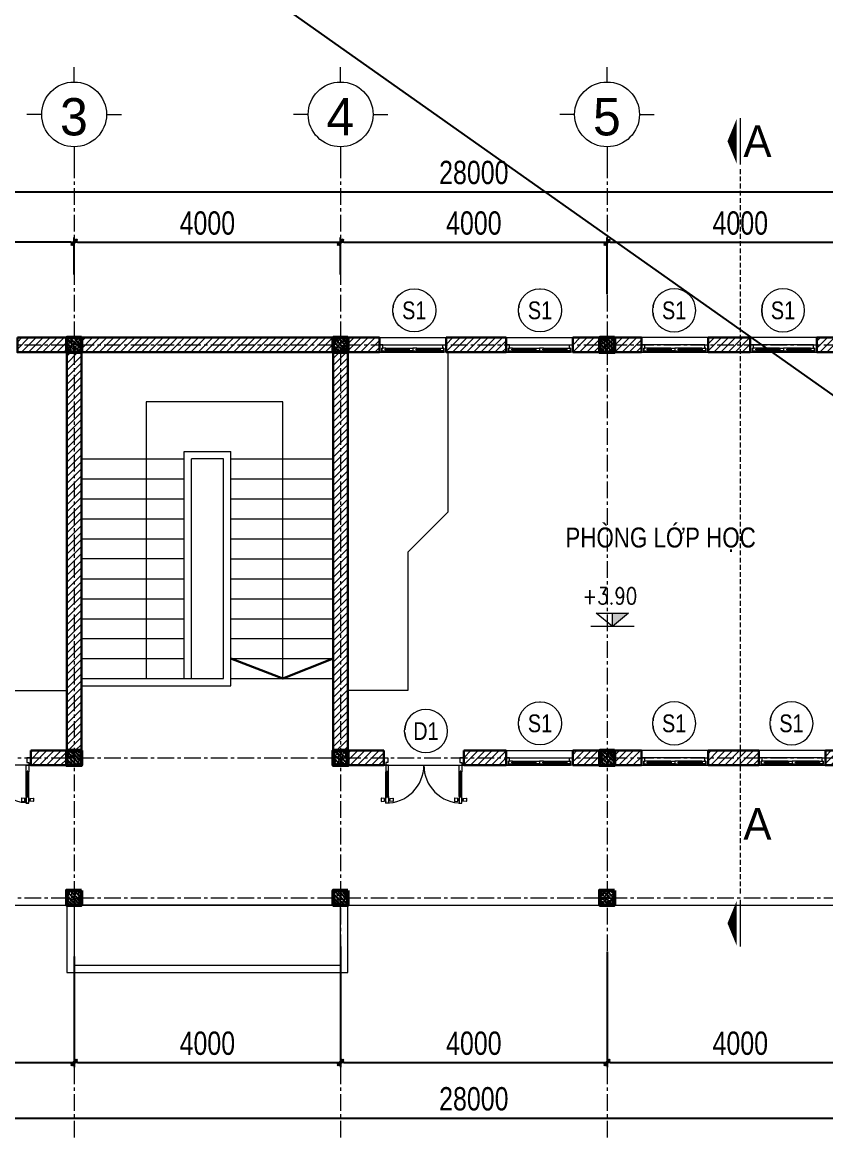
# Model space of a CAD drawing. Header units: millimetres. Extents: x 5243337 to 5938936, y 490824 to 785930.
# Drawn here: x 5701146 to 5713210, y 648536 to 665179 of the extents above; entities that cross this region are included whole.
import ezdxf
from ezdxf.enums import TextEntityAlignment as Align

# ---------------------------------------------------------------- set-up
doc = ezdxf.new("R2010")
doc.units = ezdxf.units.MM
doc.header["$MEASUREMENT"] = 0
doc.header["$PDMODE"] = 32
for name, pattern in [('ACAD_ISO07W100', [3, 0, -3]), ('CENTER', [2, 1.25, -0.25, 0.25, -0.25]), ('HIDDEN', [0.375, 0.25, -0.125])]:
    doc.linetypes.add(name, pattern=pattern)
doc.layers.get('0').update_dxf_attribs({"lineweight": 0})
doc.layers.get('Defpoints').update_dxf_attribs({"lineweight": 0})
for name, color, linetype, lineweight in [('0.15_Cua', 144, 'Continuous', 15), ('A-WIPEOUT', 254, 'ACAD_ISO07W100', 0), ('cat1', 30, 'Continuous', 50), ('dim', 144, 'Continuous', 13), ('hatch1', 136, 'Continuous', 9), ('LC Dim', 8, 'Continuous', 18), ('LC ISO', 153, 'Continuous', 13), ('LC Khac', 4, 'Continuous', 9), ('LC MANH DUT', 35, 'HIDDEN', 5), ('LC Net dam 1', 30, 'Continuous', 30), ('LC Net manh', 9, 'Continuous', 5), ('LC Text1', 3, 'Continuous', 20), ('LC Text2', 7, 'Continuous', 25), ('manh1', 67, 'Continuous', 13), ('text', 1, 'Continuous', 20), ('thay1', 63, 'Continuous', 18), ('truc', 76, 'CENTER', 9)]:
    doc.layers.add(name, color=color, linetype=linetype, lineweight=lineweight)
doc.layers.add('KCS_Plotter', color=11, linetype='Continuous', plot=False)
doc.layers.add('KICHTHUOC', color=9, linetype='Continuous')
doc.styles.add('EG Hai', font='VHAVANB.TTF')
doc.styles.add('General text 2', font='arial.ttf')
doc.styles.add('HOATBIF', font='hoatbif.shx', dxfattribs={"width": 0.8})
doc.styles.add('LC 1', font='VHAVANB.TTF')
doc.styles.add('T1', font='Vnsimli.shx', dxfattribs={"width": 0.8})
doc.styles.add('T2', font='VHARIAL.TTF', dxfattribs={"width": 0.8})
doc.dimstyles.new('1-100', dxfattribs={"dimscale": 100, "dimtxt": 2.5, "dimasz": 0.35, "dimexe": 0.5, "dimexo": 0, "dimgap": 0.8, "dimtad": 1, "dimdec": 0, "dimzin": 0, "dimdsep": 46, "dimtxsty": 'HOATBIF', "dimblk1": 'DOT', "dimblk2": 'DOT', "dimsah": 1, "dimcen": -1, "dimdle": 1, "dimclrd": 256, "dimclre": 256, "dimclrt": 4, "dimadec": 3, "dimazin": 2, "dimtfac": 0.333333, "dimtdec": 0, "dimtix": 1, "dimtmove": 2, "dimatfit": 3, "dimldrblk": 'DOT', "dimfxl": 1, "dimtvp": 0.833333, "dimtolj": 1, "dimtzin": 0, "dimarcsym": 0})
pattern_1 = [(45, (-21012.93, -22090.29), (-53.0330086, 53.0330086), [])]

# ---------------------------------------------------------------- blocks, each defined once
blk = doc.blocks.new('DOT')
at = {"layer": 'dim'}
for p, q in [((-3, 0), (3, 0)), ((-1, -1), (1, 1))]:
    blk.add_line(p, q, dxfattribs=at)
blk.add_lwpolyline([(0.5, 1), (-1, -0.5), (-0.5, -1), (1, 0.5)], close=True, dxfattribs=at)
blk = doc.blocks.new('*D769')
at = {"layer": 'Defpoints', "color": 0, "ltscale": 300, "transparency": 16777216}
for p in [(5697926, 661875), (5697926, 661389), (5701926, 661389)]:
    blk.add_point(p, dxfattribs=at)
at = {"layer": 'LC Dim', "lineweight": -2, "ltscale": 300, "transparency": 16777216}
for p, q in [((5697926, 661389), (5697926, 661945)), ((5701926, 661389), (5701926, 661945)), ((5701877, 661875), (5697975, 661875))]:
    blk.add_line(p, q, dxfattribs=at)
at = {"layer": 'LC Dim', "lineweight": -2, "ltscale": 300, "transparency": 16777216, "xscale": 49, "yscale": 49, "zscale": 49, "rotation": 180}
blk.add_blockref('DOT', (5697926, 661875), dxfattribs=at)
at = {"layer": 'LC Dim', "lineweight": -2, "ltscale": 300, "transparency": 16777216, "xscale": 49, "yscale": 49, "zscale": 49}
blk.add_blockref('DOT', (5701926, 661875), dxfattribs=at)
at = {"layer": 'LC Dim', "color": 4, "ltscale": 300, "transparency": 16777216, "insert": (5699926, 662162), "char_height": 350, "attachment_point": 5, "style": 'HOATBIF'}
blk.add_mtext('\\A1;4000', dxfattribs=at)
blk = doc.blocks.new('_Dot')
at = {"color": 0, "linetype": 'ByBlock', "lineweight": -2}
blk.add_line((-0.5, 0), (-1, 0), dxfattribs=at)
at = {"color": 0, "linetype": 'ByBlock', "const_width": 0.5}
blk.add_lwpolyline([(-0.25, 0, 1), (0.25, 0, 1)], format="xyb", close=True, dxfattribs=at)
blk = doc.blocks.new('c220')
at = {"layer": 'hatch1'}
h = blk.add_hatch(dxfattribs=at)
h.set_pattern_fill('VATLIEU04', color=256, scale=10, pattern_type=2)
h.set_pattern_definition([(50, (-5272447.8, -640396.75), (71.72601826, -6.2752135), [7.5, -82.5]), (355, (-5272447.8, -640396.75), (-13.8751334, 75.2192134), [6, -66]), (100.4514, (-5272441.82, -640397.274), (57.8509382, 68.9439542), [6.374019, -70.1142112]), (46.1842, (-5272447.8, -640376.75), (106.7241049, -16.5519014), [11.25, -123.75]), (96.6356, (-5272438.9, -640378.13), (93.4662706, 97.411787), [9.5610288, -105.1713]), (351.1842, (-5272447.8, -640376.75), (93.4661945, 97.41186), [9, -99]), (21, (-5272437.8, -640381.75), (59.6907052, -40.26188907), [7.5, -82.5]), (326, (-5272437.8, -640381.75), (24.3315332, 72.5150045), [6, -66]), (71.4514, (-5272432.825, -640385.11), (84.0222629, 32.2530497), [6.374019, -70.1142112]), (37.5, (-5272447.8, -640396.752), (1.21598553, 33.28938538), [0, -65.2, 0, -67, 0, -66.25]), (7.5, (-5272447.8, -640396.75), (26.30695374, 39.4411712), [0, -38.2, 0, -63.7, 0, -25.25]), (327.5, (-5272470.1, -640396.752), (53.38224362, -2.25548717), [0, -25, 0, -78, 0, -103.5]), (317.5, (-5272480.1, -640396.75), (58.31861693, 10.01049823), [0, -32.5, 0, -51.8, 0, -73.5]), (45, (-5272447.8, -640396.75), (-30.0520382, 30.0520382), []), (45, (-5272447.8, -640384.5), (-30.0520382, 30.0520382), [])])
h.paths.add_polyline_path([(110, -110), (-110, -110), (-110, 110), (110, 110)])
at = {"layer": 'cat1'}
blk.add_lwpolyline([(110, -110), (-110, -110), (-110, 110), (110, 110)], close=True, dxfattribs=at)
blk = doc.blocks.new('*U58')
for p, q in [((30, -469), (30, -100)), ((70, -469), (70, -100)), ((1130, -469), (1130, -100)), ((1170, -469), (1170, -100))]:
    blk.add_line(p, q)
at = {"color": 8, "lineweight": 9}
for p, q in [((48, -479), (48, -90)), ((52, -479), (52, -90)), ((1148, -479), (1148, -90)), ((1152, -479), (1152, -90))]:
    blk.add_line(p, q, dxfattribs=at)
for points in [[(30, 0), (0, 0), (0, 110), (60, 110), (60, 40), (30, 40), (30, 0)], [(55, -100), (70, -100), (70, 0), (30, 0), (30, -100), (45, -100), (45, -90), (55, -90), (55, -100)], [(1145, -100), (1130, -100), (1130, 0), (1170, 0), (1170, -100), (1155, -100), (1155, -90), (1145, -90), (1145, -100)], [(1170, 0), (1200, 0), (1200, 110), (1140, 110), (1140, 40), (1170, 40), (1170, 0)], [(55, -469), (70, -469), (70, -569), (30, -569), (30, -469), (45, -469), (45, -479), (55, -479), (55, -469)], [(1145, -469), (1130, -469), (1130, -569), (1170, -569), (1170, -469), (1155, -469), (1155, -479), (1145, -479), (1145, -469)], [(20, -514), (10, -514), (10, -524), (20, -524)], [(80, -514), (90, -514), (90, -524), (80, -524)], [(1120, -514), (1110, -514), (1110, -524), (1120, -524)], [(1180, -514), (1190, -514), (1190, -524), (1180, -524)]]:
    blk.add_lwpolyline(points)
for points in [[(5, -498), (-35, -494, 0.443716), (-40, -499), (-40, -538, 0.443716), (-35, -543), (5, -539, 0.385314), (10, -534), (10, -503, 0.385314)], [(95, -498), (135, -494, -0.443716), (140, -499), (140, -538, -0.443716), (135, -543), (95, -539, -0.385314), (90, -534), (90, -503, -0.385314)], [(1105, -498), (1065, -494, 0.443716), (1060, -499), (1060, -538, 0.443716), (1065, -543), (1105, -539, 0.385314), (1110, -534), (1110, -503, 0.385314)], [(1195, -498), (1235, -494, -0.443716), (1240, -499), (1240, -538, -0.443716), (1235, -543), (1195, -539, -0.385314), (1190, -534), (1190, -503, -0.385314)]]:
    blk.add_lwpolyline(points, format="xyb", close=True)
at = {"color": 8, "lineweight": 5}
for centre, start, end in [((32, -1), 269.7667, 0.0919), ((1168, -1), 179.9081, 270.2333)]:
    blk.add_arc(centre, 568, start, end, dxfattribs=at)
at = {"color": 8, "lineweight": 9}
for centre, start, end in [((47, -99), 186.4342, 273.2898), ((53, -99), 266.7102, 353.5658), ((1147, -99), 186.4342, 273.2898), ((1153, -99), 266.7102, 353.5658), ((47, -470), 86.7102, 173.5658), ((53, -470), 6.4342, 93.2898), ((1147, -470), 86.7102, 173.5658), ((1153, -470), 6.4342, 93.2898)]:
    blk.add_arc(centre, 8.25, start, end, dxfattribs=at)
for centre, start, end in [((70, -519), 143.1301, 216.8699), ((30, -519), 323.1301, 36.8699), ((1170, -519), 143.1301, 216.8699), ((1130, -519), 323.1301, 36.8699)]:
    blk.add_arc(centre, 50, start, end)
blk = doc.blocks.new('*U62')
for p, q in [((35, 0), (965, 0)), ((50, -110), (950, -110)), ((560, -20), (905, -20)), ((560, -60), (905, -60))]:
    blk.add_line(p, q)
at = {"color": 8, "lineweight": 5}
for p, q in [((95, -20), (440, -20)), ((95, -35), (440, -35)), ((95, -45), (440, -45)), ((95, -60), (440, -60)), ((560, -20), (905, -20)), ((560, -35), (905, -35)), ((560, -45), (905, -45)), ((560, -60), (905, -60))]:
    blk.add_line(p, q, dxfattribs=at)
for points in [[(0, 0), (35, 0), (35, -60), (50, -60), (50, -110), (0, -110), (0, 0)], [(1000, 0), (965, 0), (965, -60), (950, -60), (950, -110), (1000, -110), (1000, 0)], [(560, -45), (560, -60), (500, -60), (500, -20), (560, -20), (560, -35), (550, -35), (550, -45), (560, -45)], [(905, -45), (905, -60), (965, -60), (965, -20), (905, -20), (905, -35), (915, -35), (915, -45), (905, -45)]]:
    blk.add_lwpolyline(points)
for points in [[(35, -20), (95, -20), (95, -35), (85, -35), (85, -45), (95, -45), (95, -60), (35, -60)], [(500, -20), (440, -20), (440, -35), (450, -35), (450, -45), (440, -45), (440, -60), (500, -60)]]:
    blk.add_lwpolyline(points, close=True)
for points in [[(95, -29, -0.312187), (102, -35, -0.312187)], [(95, -51, 0.312187), (102, -45, 0.312187)], [(440, -29, 0.312187), (433, -35, 0.312187)], [(440, -51, -0.312187), (433, -45, -0.312187)]]:
    blk.add_lwpolyline(points, format="xyb", dxfattribs=at)
for centre, start, end in [((559, -37), 14.2151, 83.5658), ((559, -43), 276.4342, 345.7849), ((906, -37), 96.4342, 165.7849), ((906, -43), 194.2151, 263.5658)]:
    blk.add_arc(centre, 8.25, start, end, dxfattribs=at)
blk = doc.blocks.new('*U19')
at = {"layer": 'A-WIPEOUT'}
blk.add_lwpolyline([(0, 4.25), (-2.5, 3.44), (-4.04, 1.31), (-4.04, -1.31), (-2.5, -3.44), (0, -4.25), (2.5, -3.44), (4.04, -1.31), (4.04, 1.31), (2.5, 3.44)], close=True, dxfattribs=at)
blk.add_wipeout([(0, 4.25), (-2.5, 3.44), (-4.04, 1.31), (-4.04, -1.31), (-2.5, -3.44), (0, -4.25), (2.5, -3.44), (4.04, -1.31), (4.04, 1.31), (2.5, 3.44)]).dxf.layer = 'A-WIPEOUT'
blk.add_circle((0, 0), 4.25)
at = {"layer": 'text', "style": 'General text 2', "width": 0.8, "flags": 8}
blk.add_attdef('SYMBOL', text='', height=3.5, dxfattribs=at).set_placement((0, 0), align=Align.MIDDLE_CENTER)
blk = doc.blocks.new('*D776')
at = {"layer": 'Defpoints', "color": 0, "ltscale": 300, "transparency": 16777216}
for p in [(5721926, 662634), (5693926, 661389), (5721926, 661389)]:
    blk.add_point(p, dxfattribs=at)
at = {"layer": 'LC Dim', "lineweight": -2, "ltscale": 300, "transparency": 16777216}
for p, q in [((5693926, 661389), (5693926, 662704)), ((5693975, 662634), (5721877, 662634)), ((5721926, 661389), (5721926, 662704))]:
    blk.add_line(p, q, dxfattribs=at)
at = {"layer": 'LC Dim', "lineweight": -2, "ltscale": 300, "transparency": 16777216, "xscale": 49, "yscale": 49, "zscale": 49, "rotation": 180}
blk.add_blockref('DOT', (5693926, 662634), dxfattribs=at)
at = {"layer": 'LC Dim', "lineweight": -2, "ltscale": 300, "transparency": 16777216, "xscale": 49, "yscale": 49, "zscale": 49}
blk.add_blockref('DOT', (5721926, 662634), dxfattribs=at)
at = {"layer": 'LC Dim', "color": 4, "ltscale": 300, "transparency": 16777216, "insert": (5707926, 662921), "char_height": 350, "attachment_point": 5, "style": 'HOATBIF'}
blk.add_mtext('\\A1;28000', dxfattribs=at)
blk = doc.blocks.new('*D777')
at = {"layer": 'Defpoints', "color": 0, "ltscale": 300, "transparency": 16777216}
for p in [(5705926, 661875), (5701926, 661389), (5705926, 661389)]:
    blk.add_point(p, dxfattribs=at)
at = {"layer": 'LC Dim', "lineweight": -2, "ltscale": 300, "transparency": 16777216}
for p, q in [((5701926, 661389), (5701926, 661945)), ((5705926, 661389), (5705926, 661945)), ((5701975, 661875), (5705877, 661875))]:
    blk.add_line(p, q, dxfattribs=at)
at = {"layer": 'LC Dim', "lineweight": -2, "ltscale": 300, "transparency": 16777216, "xscale": 49, "yscale": 49, "zscale": 49, "rotation": 180}
blk.add_blockref('DOT', (5701926, 661875), dxfattribs=at)
at = {"layer": 'LC Dim', "lineweight": -2, "ltscale": 300, "transparency": 16777216, "xscale": 49, "yscale": 49, "zscale": 49}
blk.add_blockref('DOT', (5705926, 661875), dxfattribs=at)
at = {"layer": 'LC Dim', "color": 4, "ltscale": 300, "transparency": 16777216, "insert": (5703926, 662162), "char_height": 350, "attachment_point": 5, "style": 'HOATBIF'}
blk.add_mtext('\\A1;4000', dxfattribs=at)
blk = doc.blocks.new('*D778')
at = {"layer": 'Defpoints', "color": 0, "ltscale": 300, "transparency": 16777216}
for p in [(5709926, 661875), (5705926, 661389), (5709926, 661096)]:
    blk.add_point(p, dxfattribs=at)
at = {"layer": 'LC Dim', "lineweight": -2, "ltscale": 300, "transparency": 16777216}
for p, q in [((5705926, 661389), (5705926, 661945)), ((5709926, 661096), (5709926, 661945)), ((5705975, 661875), (5709877, 661875))]:
    blk.add_line(p, q, dxfattribs=at)
at = {"layer": 'LC Dim', "lineweight": -2, "ltscale": 300, "transparency": 16777216, "xscale": 49, "yscale": 49, "zscale": 49, "rotation": 180}
blk.add_blockref('DOT', (5705926, 661875), dxfattribs=at)
at = {"layer": 'LC Dim', "lineweight": -2, "ltscale": 300, "transparency": 16777216, "xscale": 49, "yscale": 49, "zscale": 49}
blk.add_blockref('DOT', (5709926, 661875), dxfattribs=at)
at = {"layer": 'LC Dim', "color": 4, "ltscale": 300, "transparency": 16777216, "insert": (5707926, 662162), "char_height": 350, "attachment_point": 5, "style": 'HOATBIF'}
blk.add_mtext('\\A1;4000', dxfattribs=at)
blk = doc.blocks.new('*D779')
at = {"layer": 'Defpoints', "color": 0, "ltscale": 300, "transparency": 16777216}
for p in [(5713926, 661875), (5709926, 661096), (5713926, 661096)]:
    blk.add_point(p, dxfattribs=at)
at = {"layer": 'LC Dim', "lineweight": -2, "ltscale": 300, "transparency": 16777216}
for p, q in [((5709926, 661096), (5709926, 661945)), ((5713926, 661096), (5713926, 661945)), ((5709975, 661875), (5713877, 661875))]:
    blk.add_line(p, q, dxfattribs=at)
at = {"layer": 'LC Dim', "lineweight": -2, "ltscale": 300, "transparency": 16777216, "xscale": 49, "yscale": 49, "zscale": 49, "rotation": 180}
blk.add_blockref('DOT', (5709926, 661875), dxfattribs=at)
at = {"layer": 'LC Dim', "lineweight": -2, "ltscale": 300, "transparency": 16777216, "xscale": 49, "yscale": 49, "zscale": 49}
blk.add_blockref('DOT', (5713926, 661875), dxfattribs=at)
at = {"layer": 'LC Dim', "color": 4, "ltscale": 300, "transparency": 16777216, "insert": (5711926, 662162), "char_height": 350, "attachment_point": 5, "style": 'HOATBIF'}
blk.add_mtext('\\A1;4000', dxfattribs=at)
blk = doc.blocks.new('TTRUC')
at = {"layer": 'LC ISO'}
for p, q in [((0, 6.95), (0, 10.13)), ((-6.95, 0), (-10.13, 0)), ((6.95, 0), (10.13, 0)), ((0, -6.95), (0, -10.13))]:
    blk.add_line(p, q, dxfattribs=at)
at = {"layer": 'LC Net manh'}
blk.add_circle((0, 0), 6.95, dxfattribs=at)
blk = doc.blocks.new('Caodo1')
at = {"layer": 'LC Text1'}
blk.add_hatch(color=256, dxfattribs=at).paths.add_polyline_path([(0, 200), (0, 0), (243, 200)])
for p, q in [((0, 0), (0, 200)), ((324, 0), (-324, 0))]:
    blk.add_line(p, q, dxfattribs=at)
blk.add_lwpolyline([(-243, 200), (243, 200), (0, 0), (0, 0)], close=True, dxfattribs=at)
at = {"layer": 'LC Text1', "style": 'T1', "width": 0.8}
blk.add_attdef('%%P0,00', text='', height=250, dxfattribs=at).set_placement((-39, 460), align=Align.MIDDLE_CENTER)
blk = doc.blocks.new('*D783')
at = {"layer": 'Defpoints', "color": 0, "transparency": 16777216}
for p in [(5701926, 651153), (5697926, 650101), (5701926, 649562)]:
    blk.add_point(p, dxfattribs=at)
at = {"layer": 'LC Dim', "lineweight": -2, "transparency": 16777216}
for p, q in [((5701926, 651153), (5701926, 649492)), ((5697926, 650101), (5697926, 649492)), ((5697975, 649562), (5701877, 649562))]:
    blk.add_line(p, q, dxfattribs=at)
at = {"layer": 'LC Dim', "lineweight": -2, "transparency": 16777216, "xscale": 49, "yscale": 49, "zscale": 49, "rotation": 180}
blk.add_blockref('DOT', (5697926, 649562), dxfattribs=at)
at = {"layer": 'LC Dim', "lineweight": -2, "transparency": 16777216, "xscale": 49, "yscale": 49, "zscale": 49}
blk.add_blockref('DOT', (5701926, 649562), dxfattribs=at)
at = {"layer": 'LC Dim', "color": 4, "transparency": 16777216, "insert": (5699926, 649849), "char_height": 350, "attachment_point": 5, "style": 'HOATBIF'}
blk.add_mtext('\\A1;4000', dxfattribs=at)
blk = doc.blocks.new('*D784')
at = {"layer": 'Defpoints', "color": 0, "transparency": 16777216}
for p in [(5705926, 651302), (5701926, 651153), (5705926, 649562)]:
    blk.add_point(p, dxfattribs=at)
at = {"layer": 'LC Dim', "lineweight": -2, "transparency": 16777216}
for p, q in [((5705926, 651302), (5705926, 649492)), ((5701926, 651153), (5701926, 649492)), ((5701975, 649562), (5705877, 649562))]:
    blk.add_line(p, q, dxfattribs=at)
at = {"layer": 'LC Dim', "lineweight": -2, "transparency": 16777216, "xscale": 49, "yscale": 49, "zscale": 49, "rotation": 180}
blk.add_blockref('DOT', (5701926, 649562), dxfattribs=at)
at = {"layer": 'LC Dim', "lineweight": -2, "transparency": 16777216, "xscale": 49, "yscale": 49, "zscale": 49}
blk.add_blockref('DOT', (5705926, 649562), dxfattribs=at)
at = {"layer": 'LC Dim', "color": 4, "transparency": 16777216, "insert": (5703926, 649849), "char_height": 350, "attachment_point": 5, "style": 'HOATBIF'}
blk.add_mtext('\\A1;4000', dxfattribs=at)
blk = doc.blocks.new('*D785')
at = {"layer": 'Defpoints', "color": 0, "transparency": 16777216}
for p in [(5705926, 651302), (5709926, 651225), (5709926, 649562)]:
    blk.add_point(p, dxfattribs=at)
at = {"layer": 'LC Dim', "lineweight": -2, "transparency": 16777216}
for p, q in [((5705926, 651302), (5705926, 649492)), ((5709926, 651225), (5709926, 649492)), ((5705975, 649562), (5709877, 649562))]:
    blk.add_line(p, q, dxfattribs=at)
at = {"layer": 'LC Dim', "lineweight": -2, "transparency": 16777216, "xscale": 49, "yscale": 49, "zscale": 49, "rotation": 180}
blk.add_blockref('DOT', (5705926, 649562), dxfattribs=at)
at = {"layer": 'LC Dim', "lineweight": -2, "transparency": 16777216, "xscale": 49, "yscale": 49, "zscale": 49}
blk.add_blockref('DOT', (5709926, 649562), dxfattribs=at)
at = {"layer": 'LC Dim', "color": 4, "transparency": 16777216, "insert": (5707926, 649849), "char_height": 350, "attachment_point": 5, "style": 'HOATBIF'}
blk.add_mtext('\\A1;4000', dxfattribs=at)
blk = doc.blocks.new('*D786')
at = {"layer": 'Defpoints', "color": 0, "transparency": 16777216}
for p in [(5709926, 651225), (5713926, 650142), (5713926, 649562)]:
    blk.add_point(p, dxfattribs=at)
at = {"layer": 'LC Dim', "lineweight": -2, "transparency": 16777216}
for p, q in [((5709926, 651225), (5709926, 649492)), ((5713926, 650142), (5713926, 649492)), ((5709975, 649562), (5713877, 649562))]:
    blk.add_line(p, q, dxfattribs=at)
at = {"layer": 'LC Dim', "lineweight": -2, "transparency": 16777216, "xscale": 49, "yscale": 49, "zscale": 49, "rotation": 180}
blk.add_blockref('DOT', (5709926, 649562), dxfattribs=at)
at = {"layer": 'LC Dim', "lineweight": -2, "transparency": 16777216, "xscale": 49, "yscale": 49, "zscale": 49}
blk.add_blockref('DOT', (5713926, 649562), dxfattribs=at)
at = {"layer": 'LC Dim', "color": 4, "transparency": 16777216, "insert": (5711926, 649849), "char_height": 350, "attachment_point": 5, "style": 'HOATBIF'}
blk.add_mtext('\\A1;4000', dxfattribs=at)
blk = doc.blocks.new('*D789')
at = {"layer": 'Defpoints', "color": 0, "transparency": 16777216}
for p in [(5693926, 650101), (5721926, 650101), (5721926, 648728)]:
    blk.add_point(p, dxfattribs=at)
at = {"layer": 'LC Dim', "lineweight": -2, "transparency": 16777216}
for p, q in [((5693926, 650101), (5693926, 648658)), ((5721926, 650101), (5721926, 648658)), ((5693975, 648728), (5721877, 648728))]:
    blk.add_line(p, q, dxfattribs=at)
at = {"layer": 'LC Dim', "lineweight": -2, "transparency": 16777216, "xscale": 49, "yscale": 49, "zscale": 49, "rotation": 180}
blk.add_blockref('DOT', (5693926, 648728), dxfattribs=at)
at = {"layer": 'LC Dim', "lineweight": -2, "transparency": 16777216, "xscale": 49, "yscale": 49, "zscale": 49}
blk.add_blockref('DOT', (5721926, 648728), dxfattribs=at)
at = {"layer": 'LC Dim', "color": 4, "transparency": 16777216, "insert": (5707926, 649015), "char_height": 350, "attachment_point": 5, "style": 'HOATBIF'}
blk.add_mtext('\\A1;28000', dxfattribs=at)
blk = doc.blocks.new('*U464')
at = {"layer": 'LC Khac', "color": 1, "ltscale": 2}
for p, q in [((0, 485), (0, 0)), ((0, -7667), (0, -8153))]:
    blk.add_line(p, q, dxfattribs=at)
for points in [[(134, 243, 0, 471, 0), (37, 243, 275, 275, 0)], [(134, -7910, 0, 471, 0), (37, -7910, 275, 275, 0)]]:
    blk.add_lwpolyline(points, format="xyseb", dxfattribs=at)
at = {"layer": 'LC MANH DUT', "ltscale": 200}
blk.add_line((0, -49), (0, -7623), dxfattribs=at)
at = {"ltscale": 2, "style": 'LC 1'}
for p in [(-179, 243), (-179, -7910)]:
    blk.add_attdef('LC', text='', height=330, dxfattribs=at).set_placement(p, align=Align.MIDDLE_CENTER)

msp = doc.modelspace()

# ---------------------------------------------------------------- hatches: boundary and pattern name
at = {"layer": 'hatch1'}
h = msp.add_hatch(dxfattribs=at)
h.set_pattern_fill('ANSI31', color=256, scale=600)
h.set_pattern_definition(pattern_1)
h.paths.add_polyline_path([(5702036.1, 660224.7), (5701816.1, 660224.7), (5701816.1, 654244.7), (5702036.1, 654244.7)])

# ---------------------------------------------------------------- linework, layer by layer
msp.add_lwpolyline([(5705060.1, 655324.7), (5705060.1, 659481.2), (5703006.1, 659481.2), (5703006.1, 655324.7)], dxfattribs=at)
at = {"layer": 'LC Net dam 1'}
for p, q in [((5701816.1, 654024.7), (5701816.1, 660444.7)), ((5705816.1, 654024.7), (5705816.1, 660444.7)), ((5705816.1, 660444.7), (5706510.1, 660444.7)), ((5706036.1, 654024.7), (5706036.1, 660444.7)), ((5706510.1, 660444.7), (5706510.1, 660224.7)), ((5707510.1, 660444.7), (5708410.1, 660444.7)), ((5707510.1, 660444.7), (5707510.1, 660224.7)), ((5707776.1, 660444.7), (5708410.1, 660444.7)), ((5708410.1, 660444.7), (5708410.1, 660224.7)), ((5709410.1, 660444.7), (5710442.1, 660444.7)), ((5709410.1, 660444.7), (5709410.1, 660224.7)), ((5710442.1, 660444.7), (5710442.1, 660224.7)), ((5711442.1, 660444.7), (5712076.1, 660444.7)), ((5711442.1, 660444.7), (5712076.1, 660444.7)), ((5711442.1, 660444.7), (5711442.1, 660224.7)), ((5712076.1, 660444.7), (5712076.1, 660224.7)), ((5712076.1, 660444.7), (5712076.1, 660224.7)), ((5713076.1, 660444.7), (5713076.1, 660224.7)), ((5706036.1, 660224.7), (5706510.1, 660224.7)), ((5707510.1, 660224.7), (5708410.1, 660224.7)), ((5707776.1, 660224.7), (5708410.1, 660224.7)), ((5709410.1, 660224.7), (5710442.1, 660224.7)), ((5711442.1, 660224.7), (5712076.1, 660224.7)), ((5711442.1, 660224.7), (5712076.1, 660224.7)), ((5706036.1, 654244.7), (5706576.1, 654244.7)), ((5706576.1, 654024.7), (5706576.1, 654244.7)), ((5707776.1, 654244.7), (5708410.1, 654244.7)), ((5707776.1, 654244.7), (5707776.1, 654024.7)), ((5708410.1, 654244.7), (5708410.1, 654024.7)), ((5709410.1, 654244.7), (5710442.1, 654244.7)), ((5709410.1, 654244.7), (5709410.1, 654024.7)), ((5710442.1, 654244.7), (5710442.1, 654024.7)), ((5711442.1, 654244.7), (5712202.6, 654244.7)), ((5711442.1, 654244.7), (5711442.1, 654024.7)), ((5712202.6, 654244.7), (5712202.6, 654024.7)), ((5713202.6, 654244.7), (5713202.6, 654024.7)), ((5705816.1, 654024.7), (5706576.1, 654024.7)), ((5707776.1, 654024.7), (5708410.1, 654024.7)), ((5709410.1, 654024.7), (5710442.1, 654024.7)), ((5711442.1, 654024.7), (5712202.6, 654024.7))]:
    msp.add_line(p, q, dxfattribs=at)
for points in [[(5701076.1, 660444.7), (5701816.1, 660444.7), (5701816.1, 660224.7), (5701076.1, 660224.7)], [(5702036.1, 660444.7), (5705816.1, 660444.7), (5705816.1, 660224.7), (5702036.1, 660224.7)], [(5713076.1, 660444.7), (5713816.1, 660444.7), (5713816.1, 660224.7), (5713076.1, 660224.7)], [(5701276.1, 654244.7), (5701816.1, 654244.7), (5701816.1, 654024.7), (5701276.1, 654024.7)], [(5713202.6, 654244.7), (5713816.1, 654244.7), (5713816.1, 654024.7), (5713202.6, 654024.7)]]:
    msp.add_lwpolyline(points, close=True, dxfattribs=at)
for points in [[(5701276.1, 654244.7), (5702036.1, 654244.7), (5702036.1, 660444.7)], [(5704276.1, 655624.7), (5705060.1, 655324.7), (5705816.1, 655624.7)]]:
    msp.add_lwpolyline(points, dxfattribs=at)
at = {"layer": 'manh1'}
for p, q in [((5701276.1, 654024.7), (5700076.1, 654024.7)), ((5706576.1, 654024.7), (5707776.1, 654024.7))]:
    msp.add_line(p, q, dxfattribs=at)
at = {"layer": 'thay1', "ltscale": 2}
for p, q in [((5702036.1, 658624.7), (5703576.1, 658624.7)), ((5703576.1, 657453.9), (5703576.1, 658734.7)), ((5703576.1, 658734.7), (5704276.1, 658734.7)), ((5703686.1, 657494.1), (5703686.1, 658624.7)), ((5704166.1, 658624.7), (5703686.1, 658624.7)), ((5704166.1, 655324.7), (5704166.1, 658624.7)), ((5704276.1, 655214.7), (5704276.1, 658734.7)), ((5704276.1, 658624.7), (5705816.1, 658624.7)), ((5702036.1, 658324.7), (5703576.1, 658324.7)), ((5704276.1, 658324.7), (5705816.1, 658324.7)), ((5702036.1, 658024.7), (5703576.1, 658024.7)), ((5704276.1, 658024.7), (5705816.1, 658024.7)), ((5702036.1, 657724.7), (5703576.1, 657724.7)), ((5704276.1, 657724.7), (5705816.1, 657724.7)), ((5702036.1, 657424.7), (5703576.1, 657424.7)), ((5703576.1, 655324.7), (5703576.1, 657453.9)), ((5703686.1, 655324.7), (5703686.1, 657494.1)), ((5704276.1, 657424.7), (5705816.1, 657424.7)), ((5703576.1, 657124.7), (5702036.1, 657124.7)), ((5704276.1, 657124.7), (5705816.1, 657124.7)), ((5702036.1, 656824.7), (5703576.1, 656824.7)), ((5704276.1, 656824.7), (5705816.1, 656824.7)), ((5702036.1, 656524.7), (5703576.1, 656524.7)), ((5704276.1, 656524.7), (5705816.1, 656524.7)), ((5702036.1, 656224.7), (5703576.1, 656224.7)), ((5704276.1, 656224.7), (5705816.1, 656224.7)), ((5702036.1, 655924.7), (5703576.1, 655924.7)), ((5704276.1, 655924.7), (5705816.1, 655924.7)), ((5702036.1, 655624.7), (5703576.1, 655624.7)), ((5704276.1, 655624.7), (5705816.1, 655624.7)), ((5702036.1, 655324.7), (5704166.1, 655324.7)), ((5704276.1, 655324.7), (5705816.1, 655324.7)), ((5702036.1, 655214.7), (5704276.1, 655214.7))]:
    msp.add_line(p, q, dxfattribs=at)
at = {"layer": 'thay1'}
for p, q in [((5693816.1, 651924.7), (5722036.1, 651924.7)), ((5701816.1, 651937.2), (5701816.1, 650914.7)), ((5706036.1, 650914.7), (5706036.1, 651924.7)), ((5701816.1, 650914.7), (5706036.1, 650914.7))]:
    msp.add_line(p, q, dxfattribs=at)
for points in [[(5706510.1, 660444.7), (5707510.1, 660444.7), (5707510.1, 660224.7), (5706510.1, 660224.7)], [(5708410.1, 660444.7), (5709410.1, 660444.7), (5709410.1, 660224.7), (5708410.1, 660224.7)], [(5711442.1, 660444.7), (5710442.1, 660444.7), (5710442.1, 660224.7), (5711442.1, 660224.7)], [(5713076.1, 660444.7), (5712076.1, 660444.7), (5712076.1, 660224.7), (5713076.1, 660224.7)], [(5708410.1, 654244.7), (5709410.1, 654244.7), (5709410.1, 654024.7), (5708410.1, 654024.7)], [(5711442.1, 654244.7), (5710442.1, 654244.7), (5710442.1, 654024.7), (5711442.1, 654024.7)], [(5713202.6, 654244.7), (5712202.6, 654244.7), (5712202.6, 654024.7), (5713202.6, 654024.7)], [(5701926.1, 651024.7), (5705926.1, 651024.7), (5705926.1, 651924.7), (5701926.1, 651924.7)]]:
    msp.add_lwpolyline(points, close=True, dxfattribs=at)
for points in [[(5700316.1, 660224.7), (5700316.1, 657824.7), (5700916.1, 657224.7), (5700916.1, 655144.7), (5701816.1, 655144.7)], [(5707536.1, 660224.7), (5707536.1, 657824.7), (5706936.1, 657224.7), (5706936.1, 655144.7), (5706036.1, 655144.7)]]:
    msp.add_lwpolyline(points, dxfattribs=at)
at = {"layer": 'truc', "ltscale": 200}
for p, q in [((5701926.1, 663085.6), (5701926.1, 648414.1)), ((5705926.1, 663085.6), (5705926.1, 648414.1)), ((5709926.1, 663085.6), (5709926.1, 648414.1)), ((5691979.2, 660334.7), (5724633.7, 660334.7)), ((5691979.2, 654134.7), (5724725.7, 654134.7)), ((5691979.2, 652034.7), (5724598.2, 652034.7))]:
    msp.add_line(p, q, dxfattribs=at)

# ---------------------------------------------------------------- block references
at = {"layer": '0.15_Cua', "xscale": -1, "rotation": 180}
for p in [(5706510.1, 660224.7), (5708410.1, 660224.7), (5708410.1, 654024.7)]:
    msp.add_blockref('*U62', p, dxfattribs=at)
at = {"layer": '0.15_Cua', "rotation": 180}
for p in [(5711442.1, 660224.7), (5713076.1, 660224.7), (5711442.1, 654024.7), (5713202.6, 654024.7)]:
    msp.add_blockref('*U62', p, dxfattribs=at)
at = {"layer": '0.15_Cua', "xscale": -1}
msp.add_blockref('*U58', (5701276.1, 654024.7), dxfattribs=at)
at = {"layer": '0.15_Cua'}
msp.add_blockref('*U58', (5706576.1, 654024.7), dxfattribs=at)
at = {"layer": 'KICHTHUOC', "ltscale": 300, "xscale": 70, "yscale": 70, "zscale": 70}
for p in [(5701926.1, 663794.8), (5705926.1, 663794.8), (5709926.1, 663794.8)]:
    msp.add_blockref('TTRUC', p, dxfattribs=at)
at = {"layer": 'LC Net dam 1', "xscale": -1, "rotation": 180}
for p in [(5701926.1, 660334.7), (5705926.1, 660334.7), (5709926.1, 660334.7), (5709926.1, 660334.7), (5701926.1, 654134.7), (5705926.1, 654134.7), (5709926.1, 654134.7), (5701926.1, 652034.7), (5705926.1, 652034.7), (5709926.1, 652034.7)]:
    msp.add_blockref('c220', p, dxfattribs=at)
at = {"layer": 'LC Net manh'}
ref = msp.add_blockref('*U19', (5707031.9, 660853.5), dxfattribs=dict(at, xscale=76.23529411762684, yscale=76.23529411762684, zscale=76.23529411762684))
ref.add_attrib('SYMBOL', 'S1', dxfattribs={"layer": 'text', "height": 266.82, "style": 'General text 2', "width": 0.8}).set_placement((5707031.9, 660853.5), align=Align.MIDDLE_CENTER)
ref = msp.add_blockref('*U19', (5708919.4, 660853.5), dxfattribs=dict(at, xscale=76.23529411762684, yscale=76.23529411762684, zscale=76.23529411762684))
ref.add_attrib('SYMBOL', 'S1', dxfattribs={"layer": 'text', "height": 266.82, "style": 'General text 2', "width": 0.8}).set_placement((5708919.4, 660853.5), align=Align.MIDDLE_CENTER)
ref = msp.add_blockref('*U19', (5710932.8, 660853.5), dxfattribs=dict(at, xscale=-76.23529411762684, yscale=76.23529411762684, zscale=76.23529411762684))
ref.add_attrib('SYMBOL', 'S1', dxfattribs={"layer": 'text', "height": 266.82, "style": 'General text 2', "width": 0.8}).set_placement((5710932.8, 660853.5), align=Align.MIDDLE_CENTER)
ref = msp.add_blockref('*U19', (5712566.8, 660853.5), dxfattribs=dict(at, xscale=-76.23529411762684, yscale=76.23529411762684, zscale=76.23529411762684))
ref.add_attrib('SYMBOL', 'S1', dxfattribs={"layer": 'text', "height": 266.82, "style": 'General text 2', "width": 0.8}).set_placement((5712566.8, 660853.5), align=Align.MIDDLE_CENTER)
ref = msp.add_blockref('*U19', (5708919.4, 654653.5), dxfattribs=dict(at, xscale=76.23529411762684, yscale=76.23529411762684, zscale=76.23529411762684))
ref.add_attrib('SYMBOL', 'S1', dxfattribs={"layer": 'text', "height": 266.82, "style": 'General text 2', "width": 0.8}).set_placement((5708919.4, 654653.5), align=Align.MIDDLE_CENTER)
ref = msp.add_blockref('*U19', (5710932.8, 654653.5), dxfattribs=dict(at, xscale=-76.23529411762684, yscale=76.23529411762684, zscale=76.23529411762684))
ref.add_attrib('SYMBOL', 'S1', dxfattribs={"layer": 'text', "height": 266.82, "style": 'General text 2', "width": 0.8}).set_placement((5710932.8, 654653.5), align=Align.MIDDLE_CENTER)
at = {"layer": 'LC Text1'}
ref = msp.add_blockref('Caodo1', (5710006.6, 656105.7), dxfattribs=at)
ref.add_attrib('%%P0,00', '+3.90', dxfattribs={"layer": 'LC Text2', "height": 250, "style": 'T1', "width": 0.8}).set_placement((5709967.6, 656565.2), align=Align.MIDDLE_CENTER)

# ---------------------------------------------------------------- texts
at = {"layer": 'LC Text2', "style": 'T2', "width": 0.8}
msp.add_text('phßng líp häc', height=300, dxfattribs=at).set_placement((5709300.7, 657293.2))
at = {"layer": 'text', "ltscale": 0.2, "style": 'EG Hai'}
for s, p in [('3', (5701923.4, 663311.4)), ('4', (5705923.4, 663311.4)), ('5', (5709923.4, 663311.4))]:
    msp.add_text(s, height=560, dxfattribs=at).set_placement(p, align=Align.BOTTOM_CENTER)

# ---------------------------------------------------------------- dimensions: what is measured, and where the dimension line sits
at = {"layer": 'LC Dim', "ltscale": 300}
for base, p1, p2, picture, middle in [((5721926.1, 662633.8), (5693926.1, 661389.2), (5721926.1, 661389.2), '*D776', (5707926.1, 662920.8)), ((5705926.1, 661875.2), (5701926.1, 661389.2), (5705926.1, 661389.2), '*D777', (5703926.1, 662162.2))]:
    dim = msp.add_linear_dim(base=base, p1=p1, p2=p2, dimstyle='1-100', override={"dimscale": 140}, dxfattribs=at)
    dim.commit()
    dim.dimension.update_dxf_attribs({"geometry": picture, "text_midpoint": middle})
dim = msp.add_linear_dim(base=(5697926.1, 661875.2), p1=(5701926.1, 661389.2), p2=(5697926.1, 661389.2), angle=180, dimstyle='1-100', override={"dimscale": 140}, dxfattribs=at)
dim.commit()
dim.dimension.update_dxf_attribs({"geometry": '*D769', "text_midpoint": (5699926.1, 662162.2)})
at = {"layer": 'LC Dim'}
for base, p1, p2, picture, middle in [((5705926.1, 649562.2), (5701926.1, 651153.2), (5705926.1, 651301.7), '*D784', (5703926.1, 649849.2)), ((5709926.1, 649562.2), (5705926.1, 651301.7), (5709926.1, 651225), '*D785', (5707926.1, 649849.2)), ((5701926.1, 649562.2), (5697926.1, 650100.7), (5701926.1, 651153.2), '*D783', (5699926.1, 649849.2)), ((5713926.1, 649562.2), (5709926.1, 651225), (5713926.1, 650141.7), '*D786', (5711926.1, 649849.2)), ((5721926.1, 648728.2), (5693926.1, 650100.7), (5721926.1, 650100.7), '*D789', (5707926.1, 649015.2))]:
    dim = msp.add_linear_dim(base=base, p1=p1, p2=p2, dimstyle='1-100', override={"dimscale": 140}, dxfattribs=at)
    dim.commit()
    dim.dimension.update_dxf_attribs({"geometry": picture, "text_midpoint": middle})

# ---------------------------------------------------------------- next in the draw order: block references
at = {"layer": 'LC Net manh'}
ref = msp.add_blockref('*U19', (5707206.8, 654537.5), dxfattribs=dict(at, xscale=-76.23529411762684, yscale=76.23529411762684, zscale=76.23529411762684))
ref.add_attrib('SYMBOL', 'D1', dxfattribs={"layer": 'text', "height": 266.82, "style": 'General text 2', "width": 0.8}).set_placement((5707206.8, 654537.5), align=Align.MIDDLE_CENTER)

# ---------------------------------------------------------------- next in the draw order: dimensions: what is measured, and where the dimension line sits
at = {"layer": 'LC Dim', "ltscale": 300}
for base, p1, p2, picture, middle in [((5709926.1, 661875.2), (5705926.1, 661389.2), (5709926.1, 661095.8), '*D778', (5707926.1, 662162.2)), ((5713926.1, 661875.2), (5709926.1, 661095.8), (5713926.1, 661095.8), '*D779', (5711926.1, 662162.2))]:
    dim = msp.add_linear_dim(base=base, p1=p1, p2=p2, dimstyle='1-100', override={"dimscale": 140}, dxfattribs=at)
    dim.commit()
    dim.dimension.update_dxf_attribs({"geometry": picture, "text_midpoint": middle})

# ---------------------------------------------------------------- next in the draw order: hatches: boundary and pattern name
at = {"layer": 'hatch1'}
h = msp.add_hatch(dxfattribs=at)
h.set_pattern_fill('ANSI31', color=256, scale=600)
h.set_pattern_definition(pattern_1)
h.paths.add_polyline_path([(5705816.1, 660444.7), (5702036.1, 660444.7), (5702036.1, 660224.7), (5705816.1, 660224.7)])
h.paths.add_polyline_path([(5706036.1, 660444.7), (5705816.1, 660444.7), (5705816.1, 660224.7), (5705816.1, 654024.7), (5706036.1, 654024.7)])
h.paths.add_polyline_path([(5706510.1, 660444.7), (5706036.1, 660444.7), (5706036.1, 660224.7), (5706510.1, 660224.7)])
h.paths.add_polyline_path([(5708410.1, 660444.7), (5707510.1, 660444.7), (5707510.1, 660224.7), (5708410.1, 660224.7)])
h.paths.add_polyline_path([(5710442.1, 660444.7), (5709410.1, 660444.7), (5709410.1, 660224.7), (5710442.1, 660224.7)])
h.paths.add_polyline_path([(5700076.1, 660444.7), (5699442.1, 660444.7), (5699442.1, 660224.7), (5700076.1, 660224.7)])
h.paths.add_polyline_path([(5701816.1, 660444.7), (5701076.1, 660444.7), (5701076.1, 660224.7), (5701816.1, 660224.7)])
h.paths.add_polyline_path([(5698442.1, 660444.7), (5697410.1, 660444.7), (5697410.1, 660224.7), (5698442.1, 660224.7)])
h.paths.add_polyline_path([(5696410.1, 660444.7), (5695510.1, 660444.7), (5695510.1, 660224.7), (5696410.1, 660224.7)])
h.paths.add_polyline_path([(5694510.1, 660444.7), (5693816.1, 660444.7), (5693816.1, 654024.7), (5694510.1, 654024.7), (5694510.1, 654244.7), (5694036.1, 654244.7), (5694036.1, 660224.7), (5694510.1, 660224.7)])
h.paths.add_polyline_path([(5696410.1, 654244.7), (5695510.1, 654244.7), (5695510.1, 654024.7), (5696410.1, 654024.7)])
h.paths.add_polyline_path([(5698442.1, 654244.7), (5697410.1, 654244.7), (5697410.1, 654024.7), (5698442.1, 654024.7)])
h.paths.add_polyline_path([(5700076.1, 654244.7), (5699442.1, 654244.7), (5699442.1, 654024.7), (5700076.1, 654024.7)])
h.paths.add_polyline_path([(5701816.1, 654244.7), (5701276.1, 654244.7), (5701276.1, 654024.7), (5701816.1, 654024.7)])
h.paths.add_polyline_path([(5706576.1, 654244.7), (5706036.1, 654244.7), (5706036.1, 654024.7), (5706576.1, 654024.7)])
h.paths.add_polyline_path([(5708410.1, 654244.7), (5707776.1, 654244.7), (5707776.1, 654024.7), (5708410.1, 654024.7)])
h.paths.add_polyline_path([(5710442.1, 654244.7), (5709410.1, 654244.7), (5709410.1, 654024.7), (5710442.1, 654024.7)])
h.paths.add_polyline_path([(5712202.6, 654244.7), (5711442.1, 654244.7), (5711442.1, 654024.7), (5712202.6, 654024.7)])
h.paths.add_polyline_path([(5713816.1, 654244.7), (5713202.6, 654244.7), (5713202.6, 654024.7), (5713816.1, 654024.7)])
h.paths.add_polyline_path([(5714576.1, 654244.7), (5714036.1, 654244.7), (5714036.1, 654024.7), (5714576.1, 654024.7)])
h.paths.add_polyline_path([(5714036.1, 660444.7), (5713816.1, 660444.7), (5713816.1, 660224.7), (5713816.1, 654024.7), (5714036.1, 654024.7)])
h.paths.add_polyline_path([(5716410.1, 654244.7), (5715776.1, 654244.7), (5715776.1, 654024.7), (5716410.1, 654024.7)])
h.paths.add_polyline_path([(5718442.1, 654244.7), (5717410.1, 654244.7), (5717410.1, 654024.7), (5718442.1, 654024.7)])
h.paths.add_polyline_path([(5720202.6, 654244.7), (5719442.1, 654244.7), (5719442.1, 654024.7), (5720202.6, 654024.7)])
h.paths.add_polyline_path([(5721816.1, 654244.7), (5721202.6, 654244.7), (5721202.6, 654024.7), (5721816.1, 654024.7)])
h.paths.add_polyline_path([(5721816.1, 660444.7), (5721076.1, 660444.7), (5721076.1, 660224.7), (5721816.1, 660224.7)])
h.paths.add_polyline_path([(5720076.1, 660444.7), (5719442.1, 660444.7), (5719442.1, 660224.7), (5720076.1, 660224.7)])
h.paths.add_polyline_path([(5718442.1, 660444.7), (5717410.1, 660444.7), (5717410.1, 660224.7), (5718442.1, 660224.7)])
h.paths.add_polyline_path([(5716410.1, 660444.7), (5715510.1, 660444.7), (5715510.1, 660224.7), (5716410.1, 660224.7)])
h.paths.add_polyline_path([(5714510.1, 660444.7), (5714036.1, 660444.7), (5714036.1, 660224.7), (5714510.1, 660224.7)])
h.paths.add_polyline_path([(5713816.1, 660444.7), (5713076.1, 660444.7), (5713076.1, 660224.7), (5713816.1, 660224.7)])
h.paths.add_polyline_path([(5712076.1, 660444.7), (5711442.1, 660444.7), (5711442.1, 660224.7), (5712076.1, 660224.7)])

# ---------------------------------------------------------------- next in the draw order: block references
at = {"layer": 'LC Net manh'}
ref = msp.add_blockref('*U19', (5712693.3, 654653.5), dxfattribs=dict(at, xscale=-76.23529411762684, yscale=76.23529411762684, zscale=76.23529411762684))
ref.add_attrib('SYMBOL', 'S1', dxfattribs={"layer": 'text', "height": 266.82, "style": 'General text 2', "width": 0.8}).set_placement((5712693.3, 654653.5), align=Align.MIDDLE_CENTER)

# ---------------------------------------------------------------- next in the draw order: linework, layer by layer
at = {"layer": 'KCS_Plotter'}
msp.add_line((5679194, 683704.2), (5742194, 639154.2), dxfattribs=at)

# ---------------------------------------------------------------- next in the draw order: block references
ref = msp.add_blockref('*U464', (5711926.1, 663042.2), dxfattribs=dict(xscale=-1.44, yscale=1.44, zscale=1.44))
ref.add_attrib('LC', 'A', dxfattribs={"ltscale": 2, "height": 475.2, "style": 'LC 1'}).set_placement((5712183.2, 653143), align=Align.MIDDLE_CENTER)
ref.add_attrib('LC', 'A', dxfattribs={"ltscale": 2, "height": 475.2, "style": 'LC 1'}).set_placement((5712183.5, 663391.7), align=Align.MIDDLE_CENTER)

doc.saveas('drawing.dxf')
